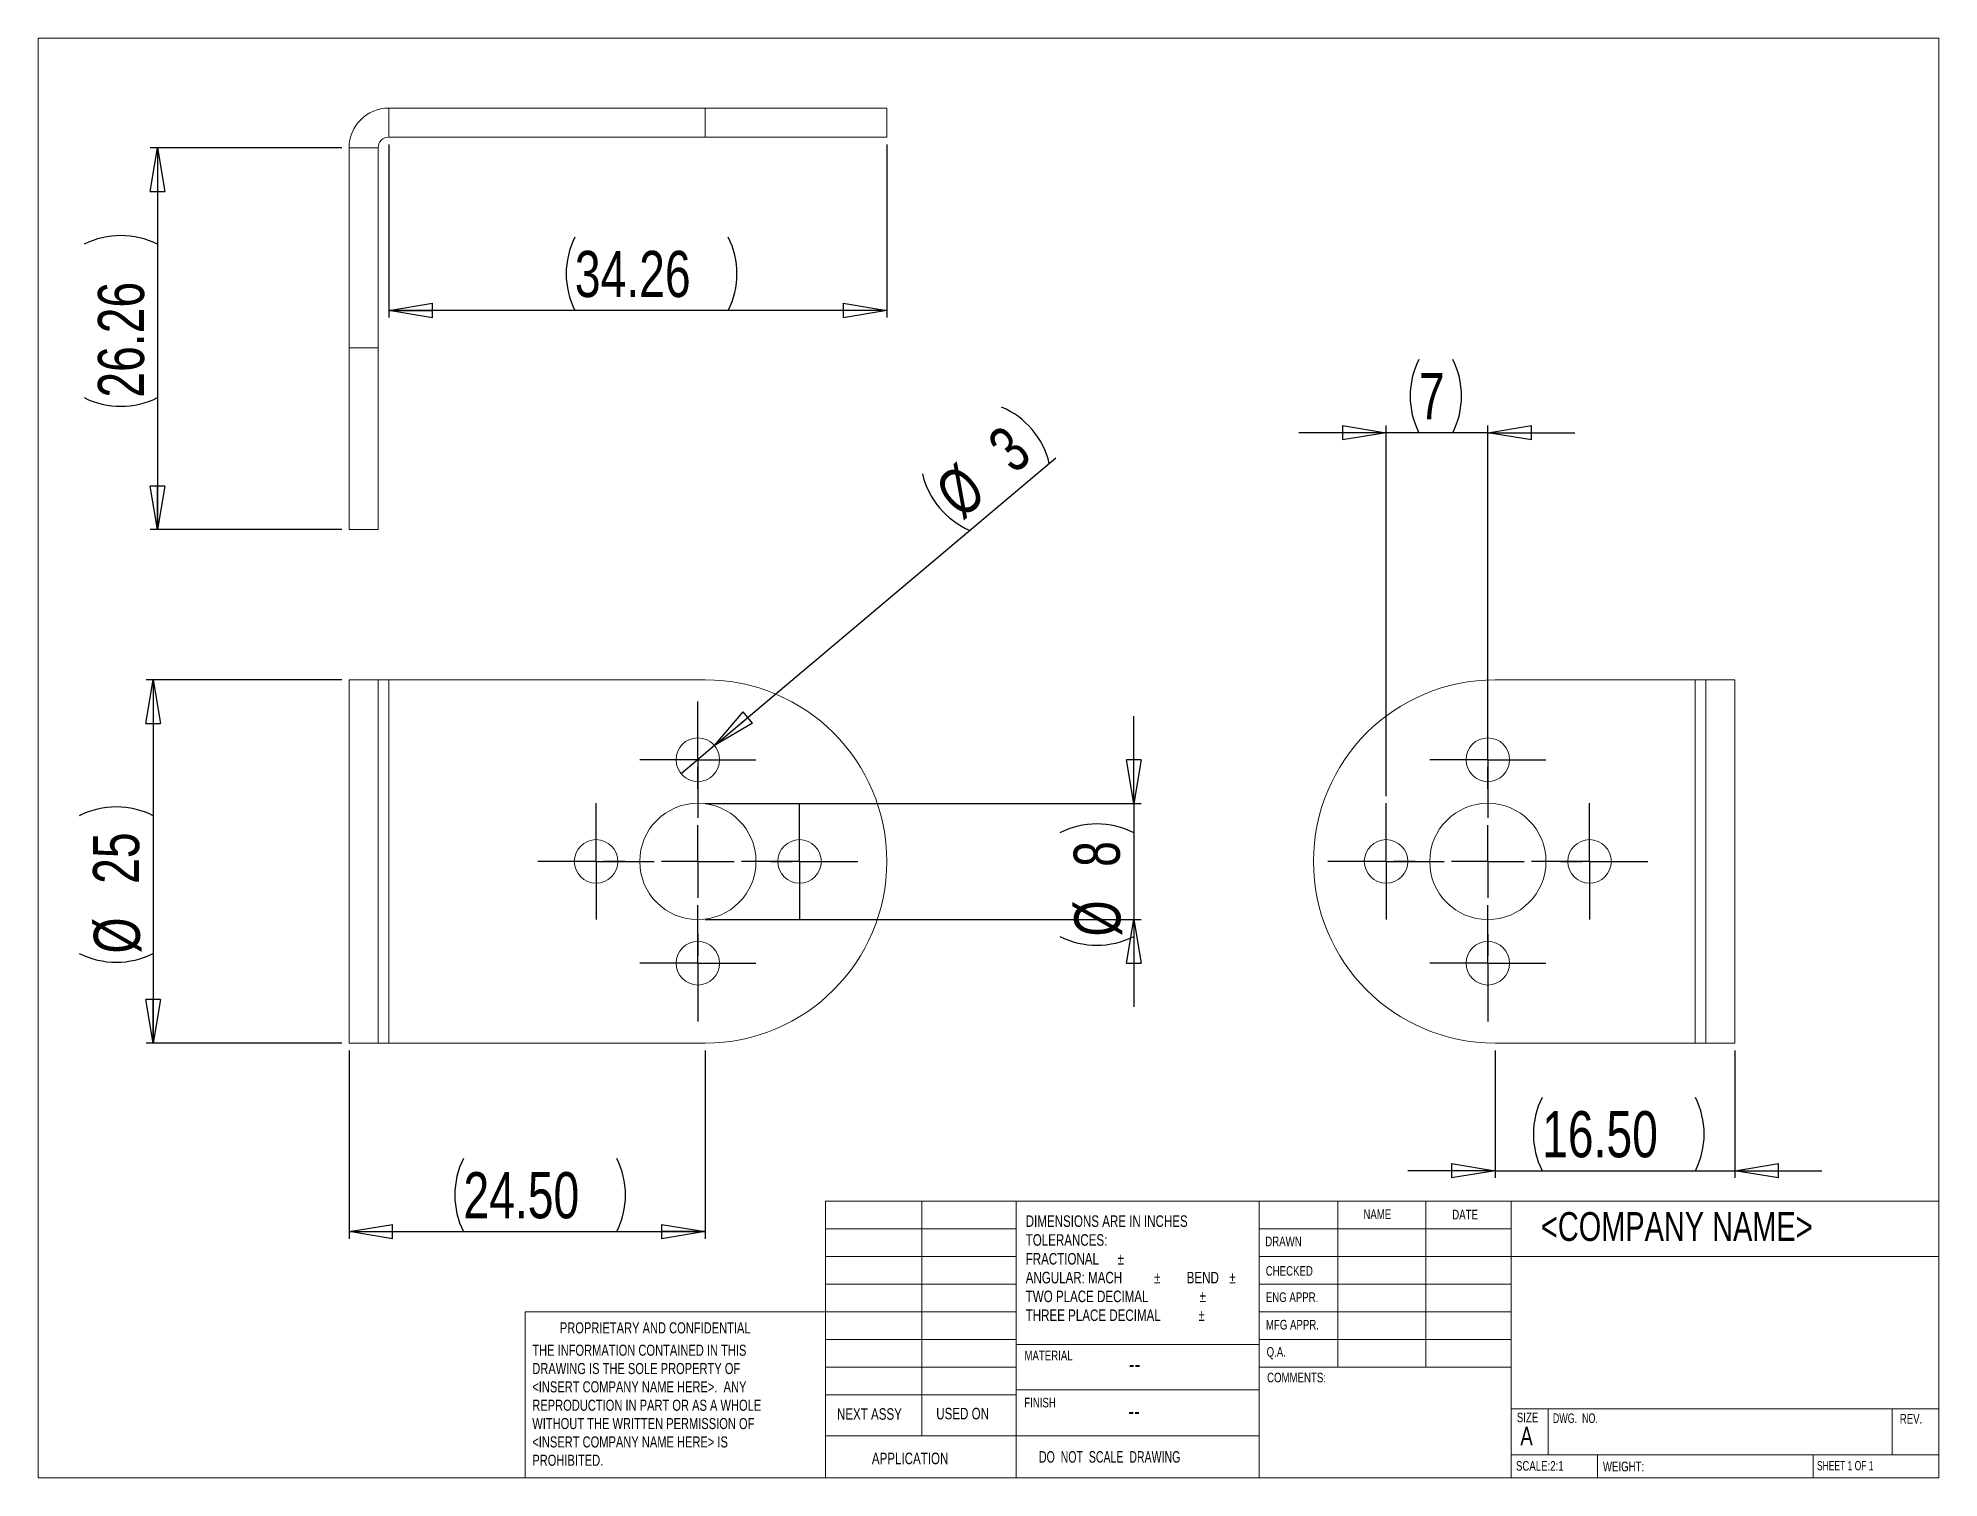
# Model space of a CAD drawing. Header units: millimetres. Extents: x 8 to 270, y 10 to 208.
import ezdxf

# ---------------------------------------------------------------- set-up
doc = ezdxf.new("R2010")
doc.units = ezdxf.units.MM
doc.layers.add('FORMAT', color=7, linetype='Continuous')
doc.styles.add('SLDTEXTSTYLE0', font='TXT', dxfattribs={"width": 0.75})
doc.styles.add('SLDTEXTSTYLE1', font='TXT', dxfattribs={"width": 0.694444})
doc.styles.add('SLDTEXTSTYLE2', font='TXT', dxfattribs={"width": 0.684783})
doc.styles.add('SLDTEXTSTYLE3', font='TXT', dxfattribs={"width": 0.6875})
doc.dimstyles.new('SLDDIMSTYLE0', dxfattribs={"dimtxt": 6.35, "dimasz": 5.9944, "dimexe": 0, "dimexo": 0.0625, "dimgap": 1.5875, "dimtad": 1, "dimlfac": 0.5, "dimrnd": 1e-09, "dimzin": 4, "dimdsep": 46, "dimtxsty": 'SLDTEXTSTYLE0', "dimblk1": 'CLOSED', "dimblk2": 'CLOSED', "dimsah": 1, "dimcen": 0.09, "dimadec": 0, "dimazin": 1, "dimtfac": 1, "dimtofl": 0, "dimtmove": 0, "dimatfit": 3, "dimldrblk": 'CLOSED', "dimfxl": 1, "dimfrac": 2, "dimtolj": 1, "dimtzin": 12, "dimarcsym": 0})
doc.dimstyles.new('SLDDIMSTYLE1', dxfattribs={"dimtxt": 6.35, "dimasz": 5.9944, "dimexe": 0, "dimexo": 0.0625, "dimgap": 1.5875, "dimtad": 1, "dimlfac": 0.5, "dimrnd": 1e-09, "dimzin": 12, "dimdsep": 46, "dimtxsty": 'SLDTEXTSTYLE0', "dimblk1": 'CLOSED', "dimblk2": 'CLOSED', "dimsah": 1, "dimcen": 0.09, "dimadec": 0, "dimazin": 3, "dimtfac": 1, "dimtofl": 0, "dimtmove": 0, "dimatfit": 3, "dimldrblk": 'CLOSED', "dimfxl": 1, "dimfrac": 2, "dimtolj": 1, "dimtzin": 12, "dimarcsym": 0})
doc.dimstyles.new('SLDDIMSTYLE2', dxfattribs={"dimtxt": 6.35, "dimasz": 5.9944, "dimexe": 0, "dimexo": 0.0625, "dimgap": 1.5875, "dimtad": 1, "dimlfac": 0.5, "dimrnd": 1e-09, "dimzin": 12, "dimdsep": 46, "dimtxsty": 'SLDTEXTSTYLE0', "dimblk1": 'NONE', "dimblk2": 'CLOSED', "dimsah": 1, "dimcen": 0, "dimadec": 0, "dimazin": 3, "dimtfac": 1, "dimtmove": 0, "dimatfit": 3, "dimldrblk": 'NONE', "dimfxl": 1, "dimfrac": 2, "dimtolj": 1, "dimtzin": 12, "dimarcsym": 0})
doc.dimstyles.new('SLDDIMSTYLE3', dxfattribs={"dimtxt": 6.35, "dimasz": 5.9944, "dimexe": 0, "dimexo": 0.0625, "dimgap": 1.5875, "dimtad": 1, "dimlfac": 0.5, "dimrnd": 1e-09, "dimzin": 12, "dimdsep": 46, "dimtxsty": 'SLDTEXTSTYLE0', "dimblk1": 'CLOSED', "dimblk2": 'CLOSED', "dimsah": 1, "dimcen": 0.09, "dimadec": 0, "dimazin": 3, "dimtfac": 1, "dimtmove": 0, "dimatfit": 0, "dimldrblk": 'CLOSED', "dimfxl": 1, "dimfrac": 2, "dimtolj": 1, "dimtzin": 12, "dimarcsym": 0})
doc.dimstyles.new('SLDDIMSTYLE4', dxfattribs={"dimtxt": 6.35, "dimasz": 5.9944, "dimexe": 0, "dimexo": 0.0625, "dimgap": 1.5875, "dimtad": 1, "dimlfac": 0.5, "dimrnd": 1e-09, "dimzin": 4, "dimdsep": 46, "dimtxsty": 'SLDTEXTSTYLE0', "dimblk1": 'CLOSED', "dimblk2": 'CLOSED', "dimsah": 1, "dimcen": 0.09, "dimadec": 0, "dimazin": 1, "dimtfac": 1, "dimtmove": 0, "dimatfit": 0, "dimldrblk": 'CLOSED', "dimfxl": 1, "dimfrac": 2, "dimtolj": 1, "dimtzin": 12, "dimarcsym": 0})

# ---------------------------------------------------------------- blocks, each defined once
blk = doc.blocks.new('SW_NOTE_0')
at = {"color": 0, "linetype": 'Continuous', "lineweight": 0, "attachment_point": 1, "style": 'SLDTEXTSTYLE0'}
for s, insert, char_height in [('DIMENSIONS ARE IN INCHES', (0, 2.05), 1.5875), ('TOLERANCES:', (0, -0.54), 1.5875), ('FRACTIONAL', (0, -3.13), 1.587), ('%%p', (12.64, -3.13), 1.587), ('ANGULAR: MACH', (0, -5.72), 1.5875), ('%%p', (17.67, -5.72), 1.587), ('BEND', (22.16, -5.72), 1.587), ('%%p', (28.03, -5.72), 1.587), ('TWO PLACE DECIMAL', (0, -8.3), 1.5875), ('%%p', (23.92, -8.3), 1.587), ('THREE PLACE DECIMAL', (0, -10.89), 1.5875), ('%%p', (23.78, -10.89), 1.587)]:
    blk.add_mtext(s, dxfattribs=dict(at, insert=insert, char_height=char_height))
blk = doc.blocks.new('SW_NOTE_1')
at = {"color": 0, "linetype": 'Continuous', "lineweight": 0, "char_height": 1.524, "attachment_point": 1, "style": 'SLDTEXTSTYLE0'}
for s, insert in [('THE INFORMATION CONTAINED IN THIS', (0, 1.96)), ('DRAWING IS THE SOLE PROPERTY OF', (0, -0.56)), ('<INSERT COMPANY NAME HERE>.  ANY', (0, -3.08)), ('REPRODUCTION IN PART OR AS A WHOLE', (0, -5.61)), ('WITHOUT THE WRITTEN PERMISSION OF', (0, -8.13)), ('<INSERT COMPANY NAME HERE> IS', (0, -10.66)), ('PROHIBITED.', (0, -13.18))]:
    blk.add_mtext(s, dxfattribs=dict(at, insert=insert))
blk = doc.blocks.new('_CLOSED')
at = {"color": 0, "linetype": 'ByBlock', "lineweight": -2}
for p, q in [((-1, 0.166667), (0, 0)), ((-1, 0.166667), (-1, -0.166667)), ((0, 0), (-1, -0.166667)), ((0, 0), (-1, 0))]:
    blk.add_line(p, q, dxfattribs=at)
blk = doc.blocks.new('_D')
at = {"layer": 'FORMAT'}
for p, q in [((51.19, 68.79), (51.19, 42.86)), ((100.19, 68.79), (100.19, 42.86)), ((51.19, 43.85), (100.19, 43.85))]:
    blk.add_line(p, q, dxfattribs=at)
for centre, start, end in [((77.01, 48.89), 153.4349, 206.5651), ((77.96, 48.89), 333.4349, 26.5651)]:
    blk.add_arc(centre, 11.27, start, end, dxfattribs=at)
at = {"layer": 'FORMAT', "xscale": 5.9944, "yscale": 5.9944, "rotation": 180}
blk.add_blockref('_CLOSED', (51.19, 43.85, -24.8), dxfattribs=at)
at = {"layer": 'FORMAT', "xscale": 5.9944, "yscale": 5.9944}
blk.add_blockref('_CLOSED', (100.19, 43.85, -24.8), dxfattribs=at)
at = {"layer": 'FORMAT', "insert": (66.93, 52.04), "char_height": 6.35, "attachment_point": 1, "style": 'SLDTEXTSTYLE0'}
blk.add_mtext('24.50', dxfattribs=at)
blk = doc.blocks.new('_D_1')
at = {"layer": 'FORMAT'}
for p, q in [((50.2, 119.78), (23.25, 119.78)), ((24.24, 119.78), (24.24, 69.78)), ((50.2, 69.78), (23.25, 69.78))]:
    blk.add_line(p, q, dxfattribs=at)
for centre, start, end in [((19.15, 90.9), 63.4349, 116.5651), ((19.15, 92.3), 243.4349, 296.5651)]:
    blk.add_arc(centre, 11.38, start, end, dxfattribs=at)
at = {"layer": 'FORMAT', "xscale": 5.9944, "yscale": 5.9944}
for p, rotation in [((24.24, 119.78, -24.8), 90), ((24.24, 69.78, -24.8), 270)]:
    blk.add_blockref('_CLOSED', p, dxfattribs=dict(at, rotation=rotation))
at = {"layer": 'FORMAT', "char_height": 6.35, "attachment_point": 1, "rotation": 90, "style": 'SLDTEXTSTYLE0'}
for s, insert in [('25', (15.95, 91.7)), ('%%c', (16.05, 82.12))]:
    blk.add_mtext(s, dxfattribs=dict(at, insert=insert))
blk = doc.blocks.new('_D_2')
at = {"layer": 'FORMAT'}
for q in [(148.46, 150.32), (96.9, 106.85)]:
    blk.add_line((101.48, 110.72), q, dxfattribs=at)
for centre, start, end in [((136.5, 146.86), 13.5712, 66.7013), ((141.15, 150.78), 193.5712, 246.7013)]:
    blk.add_arc(centre, 11.38, start, end, dxfattribs=at)
at = {"layer": 'FORMAT', "xscale": 5.9944, "yscale": 5.9944, "rotation": 220.1362979929}
blk.add_blockref('_CLOSED', (101.48, 110.72, -24.8), dxfattribs=at)
at = {"layer": 'FORMAT', "char_height": 6.35, "attachment_point": 1, "rotation": 40.1363, "style": 'SLDTEXTSTYLE0'}
for s, insert in [('3', (138.63, 152.83)), ('%%c', (131.37, 146.59))]:
    blk.add_mtext(s, dxfattribs=dict(at, insert=insert))
blk = doc.blocks.new('_NONE')
blk = doc.blocks.new('_D_3')
at = {"layer": 'FORMAT'}
for p, q in [((159.19, 102.78), (159.19, 114.77)), ((100.18, 102.78), (160.18, 102.78)), ((159.19, 102.78), (159.19, 86.78)), ((100.18, 86.78), (160.18, 86.78)), ((159.19, 86.78), (159.19, 74.79))]:
    blk.add_line(p, q, dxfattribs=at)
for centre, start, end in [((154.1, 88.56), 63.4349, 116.5651), ((154.1, 94.64), 243.4349, 296.5651)]:
    blk.add_arc(centre, 11.38, start, end, dxfattribs=at)
at = {"layer": 'FORMAT', "xscale": 5.9944, "yscale": 5.9944}
for p, rotation in [((159.19, 102.78, -24.8), 270), ((159.19, 86.78, -24.8), 90)]:
    blk.add_blockref('_CLOSED', p, dxfattribs=dict(at, rotation=rotation))
at = {"layer": 'FORMAT', "char_height": 6.35, "attachment_point": 1, "rotation": 90, "style": 'SLDTEXTSTYLE0'}
for s, insert in [('8', (150.91, 94.04)), ('%%c', (151, 84.47))]:
    blk.add_mtext(s, dxfattribs=dict(at, insert=insert))
blk = doc.blocks.new('SW_CENTERMARKSYMBOL_0')
at = {"layer": 'FORMAT', "color": 0}
for p, q in [((0, 10), (0, 13)), ((0, 0), (0, 5)), ((-10, 0), (-13, 0)), ((0, 0), (-5, 0)), ((0, 0), (0, -5)), ((0, 0), (5, 0)), ((10, 0), (13, 0)), ((0, -10), (0, -13))]:
    blk.add_line(p, q, dxfattribs=at)
blk = doc.blocks.new('SW_CENTERMARKSYMBOL_1')
at = {"layer": 'FORMAT', "color": 0}
for p, q in [((0, 5), (0, 8)), ((0, 0), (0, 5)), ((-5, 0), (-8, 0)), ((0, 0), (-5, 0)), ((0, 0), (0, -5)), ((0, 0), (5, 0)), ((5, 0), (8, 0)), ((0, -5), (0, -8))]:
    blk.add_line(p, q, dxfattribs=at)
blk = doc.blocks.new('SW_CENTERMARKSYMBOL_2')
at = {"layer": 'FORMAT', "color": 0}
for p, q in [((0, 5), (0, 8)), ((0, 0), (0, 5)), ((-5, 0), (-8, 0)), ((0, 0), (-5, 0)), ((0, 0), (0, -5)), ((0, 0), (5, 0)), ((5, 0), (8, 0)), ((0, -5), (0, -8))]:
    blk.add_line(p, q, dxfattribs=at)
blk = doc.blocks.new('SW_CENTERMARKSYMBOL_3')
at = {"layer": 'FORMAT', "color": 0}
for p, q in [((0, 5), (0, 8)), ((0, 0), (0, 5)), ((-5, 0), (-8, 0)), ((0, 0), (-5, 0)), ((0, 0), (0, -5)), ((0, 0), (5, 0)), ((5, 0), (8, 0)), ((0, -5), (0, -8))]:
    blk.add_line(p, q, dxfattribs=at)
blk = doc.blocks.new('SW_CENTERMARKSYMBOL_4')
at = {"layer": 'FORMAT', "color": 0}
for p, q in [((0, 5), (0, 8)), ((0, 0), (0, 5)), ((-5, 0), (-8, 0)), ((0, 0), (-5, 0)), ((0, 0), (0, -5)), ((0, 0), (5, 0)), ((5, 0), (8, 0)), ((0, -5), (0, -8))]:
    blk.add_line(p, q, dxfattribs=at)
blk = doc.blocks.new('_D_4')
at = {"layer": 'FORMAT'}
for p, q in [((193.91, 103.77), (193.91, 154.77)), ((207.91, 108.77), (207.91, 154.77)), ((193.91, 153.78), (181.92, 153.78)), ((207.91, 153.78), (193.91, 153.78)), ((207.91, 153.78), (219.9, 153.78))]:
    blk.add_line(p, q, dxfattribs=at)
for centre, start, end in [((208.49, 158.82), 153.4349, 206.5651), ((193.02, 158.82), 333.4349, 26.5651)]:
    blk.add_arc(centre, 11.27, start, end, dxfattribs=at)
at = {"layer": 'FORMAT', "xscale": 5.9944, "yscale": 5.9944}
blk.add_blockref('_CLOSED', (193.91, 153.78, -36.8), dxfattribs=at)
at = {"layer": 'FORMAT', "xscale": 5.9944, "yscale": 5.9944, "rotation": 180}
blk.add_blockref('_CLOSED', (207.91, 153.78, -36.8), dxfattribs=at)
at = {"layer": 'FORMAT', "insert": (198.41, 161.97), "char_height": 6.35, "attachment_point": 1, "style": 'SLDTEXTSTYLE0'}
blk.add_mtext('7', dxfattribs=at)
blk = doc.blocks.new('_D_5')
at = {"layer": 'FORMAT'}
for p, q in [((208.91, 68.79), (208.91, 51.25)), ((241.91, 68.79), (241.91, 51.25)), ((208.91, 52.24), (196.92, 52.24)), ((208.91, 52.24), (241.91, 52.24)), ((241.91, 52.24), (253.9, 52.24))]:
    blk.add_line(p, q, dxfattribs=at)
for centre, start, end in [((225.46, 57.28), 153.4349, 206.5651), ((226.41, 57.28), 333.4349, 26.5651)]:
    blk.add_arc(centre, 11.27, start, end, dxfattribs=at)
at = {"layer": 'FORMAT', "xscale": 5.9944, "yscale": 5.9944}
blk.add_blockref('_CLOSED', (208.91, 52.24, -36.8), dxfattribs=at)
at = {"layer": 'FORMAT', "xscale": 5.9944, "yscale": 5.9944, "rotation": 180}
blk.add_blockref('_CLOSED', (241.91, 52.24, -36.8), dxfattribs=at)
at = {"layer": 'FORMAT', "insert": (215.38, 60.43), "char_height": 6.35, "attachment_point": 1, "style": 'SLDTEXTSTYLE0'}
blk.add_mtext('16.50', dxfattribs=at)
blk = doc.blocks.new('SW_CENTERMARKSYMBOL_5')
at = {"layer": 'FORMAT', "color": 0}
for p, q in [((0, 10), (0, 13)), ((0, 0), (0, 5)), ((-10, 0), (-13, 0)), ((0, 0), (-5, 0)), ((0, 0), (0, -5)), ((0, 0), (5, 0)), ((10, 0), (13, 0)), ((0, -10), (0, -13))]:
    blk.add_line(p, q, dxfattribs=at)
blk = doc.blocks.new('SW_CENTERMARKSYMBOL_6')
at = {"layer": 'FORMAT', "color": 0}
for p, q in [((0, 5), (0, 8)), ((0, 0), (0, 5)), ((-5, 0), (-8, 0)), ((0, 0), (-5, 0)), ((0, 0), (0, -5)), ((0, 0), (5, 0)), ((5, 0), (8, 0)), ((0, -5), (0, -8))]:
    blk.add_line(p, q, dxfattribs=at)
blk = doc.blocks.new('SW_CENTERMARKSYMBOL_7')
at = {"layer": 'FORMAT', "color": 0}
for p, q in [((0, 5), (0, 8)), ((0, 0), (0, 5)), ((-5, 0), (-8, 0)), ((0, 0), (-5, 0)), ((0, 0), (0, -5)), ((0, 0), (5, 0)), ((5, 0), (8, 0)), ((0, -5), (0, -8))]:
    blk.add_line(p, q, dxfattribs=at)
blk = doc.blocks.new('SW_CENTERMARKSYMBOL_8')
at = {"layer": 'FORMAT', "color": 0}
for p, q in [((0, 5), (0, 8)), ((0, 0), (0, 5)), ((-5, 0), (-8, 0)), ((0, 0), (-5, 0)), ((0, 0), (0, -5)), ((0, 0), (5, 0)), ((5, 0), (8, 0)), ((0, -5), (0, -8))]:
    blk.add_line(p, q, dxfattribs=at)
blk = doc.blocks.new('SW_CENTERMARKSYMBOL_9')
at = {"layer": 'FORMAT', "color": 0}
for p, q in [((0, 5), (0, 8)), ((0, 0), (0, 5)), ((-5, 0), (-8, 0)), ((0, 0), (-5, 0)), ((0, 0), (0, -5)), ((0, 0), (5, 0)), ((5, 0), (8, 0)), ((0, -5), (0, -8))]:
    blk.add_line(p, q, dxfattribs=at)
blk = doc.blocks.new('_D_6')
at = {"layer": 'FORMAT'}
for p, q in [((50.2, 192.97), (23.83, 192.97)), ((24.82, 192.97), (24.82, 140.44)), ((50.2, 140.44), (23.83, 140.44))]:
    blk.add_line(p, q, dxfattribs=at)
for centre, start, end in [((19.78, 169.63), 63.4349, 116.5651), ((19.78, 168.68), 243.4349, 296.5651)]:
    blk.add_arc(centre, 11.27, start, end, dxfattribs=at)
at = {"layer": 'FORMAT', "xscale": 5.9944, "yscale": 5.9944}
for p, rotation in [((24.82, 192.97, 25.2), 90), ((24.82, 140.44, 25.2), 270)]:
    blk.add_blockref('_CLOSED', p, dxfattribs=dict(at, rotation=rotation))
at = {"layer": 'FORMAT', "insert": (16.63, 158.6), "char_height": 6.35, "attachment_point": 1, "rotation": 90, "style": 'SLDTEXTSTYLE0'}
blk.add_mtext('26.26', dxfattribs=at)
blk = doc.blocks.new('_D_7')
at = {"layer": 'FORMAT'}
for p, q in [((56.66, 193.45), (56.66, 169.61)), ((125.19, 193.45), (125.19, 169.61)), ((125.19, 170.6), (56.66, 170.6))]:
    blk.add_line(p, q, dxfattribs=at)
for centre, start, end in [((92.34, 175.64), 153.4349, 206.5651), ((93.3, 175.64), 333.4349, 26.5651)]:
    blk.add_arc(centre, 11.27, start, end, dxfattribs=at)
at = {"layer": 'FORMAT', "xscale": 5.9944, "yscale": 5.9944, "rotation": 180}
blk.add_blockref('_CLOSED', (56.66, 170.6, 25.2), dxfattribs=at)
at = {"layer": 'FORMAT', "xscale": 5.9944, "yscale": 5.9944}
blk.add_blockref('_CLOSED', (125.19, 170.6, 25.2), dxfattribs=at)
at = {"layer": 'FORMAT', "insert": (82.26, 178.79), "char_height": 6.35, "attachment_point": 1, "style": 'SLDTEXTSTYLE0'}
blk.add_mtext('34.26', dxfattribs=at)

msp = doc.modelspace()

# ---------------------------------------------------------------- linework, layer by layer
at = {"color": 8, "linetype": 'Continuous', "lineweight": 0}
for p, q in [((8.38, 208.079), (270, 208.079)), ((8.38, 208.079), (8.38, 9.959)), ((270, 9.959), (270, 208.079)), ((116.775, 9.959), (116.775, 48.059)), ((116.775, 48.059), (143, 48.059)), ((130.027, 48.059), (130.027, 15.736)), ((143, 9.959), (143, 48.059)), ((143, 48.059), (270, 48.059)), ((176.452, 48.059), (176.452, 9.959)), ((187.285, 48.059), (187.285, 25.199)), ((199.377, 48.059), (199.377, 25.199)), ((211.114, 48.059), (211.114, 9.959)), ((116.775, 44.249), (143, 44.249)), ((176.452, 44.249), (211.114, 44.249)), ((116.775, 40.439), (143, 40.439)), ((176.452, 40.439), (270, 40.439)), ((116.775, 36.629), (143, 36.629)), ((176.452, 36.629), (211.114, 36.629)), ((116.775, 32.819), (75.44, 32.819)), ((75.44, 32.819), (75.44, 9.959)), ((116.775, 32.819), (143, 32.819)), ((176.452, 32.819), (211.114, 32.819)), ((116.775, 29.009), (143, 29.009)), ((176.452, 29.009), (211.114, 29.009)), ((176.452, 28.314), (143, 28.314)), ((116.775, 25.199), (143, 25.199)), ((176.452, 25.199), (211.114, 25.199)), ((116.775, 21.389), (143, 21.389)), ((143, 22.086), (176.452, 22.086)), ((211.114, 19.484), (270, 19.484)), ((216.212, 19.484), (216.212, 13.134)), ((263.57, 19.484), (263.57, 13.134)), ((143, 15.736), (116.775, 15.736)), ((143, 15.736), (176.452, 15.736)), ((211.114, 13.134), (270, 13.134)), ((222.99, 13.134), (222.99, 9.959)), ((252.694, 13.134), (252.694, 9.959)), ((270, 9.959), (8.38, 9.959))]:
    msp.add_line(p, q, dxfattribs=at)
at = {"color": 7, "linetype": 'Continuous', "lineweight": 15}
for p, q in [((100.19, 198.443), (56.664, 198.443)), ((56.664, 194.443), (56.664, 198.443)), ((100.19, 198.443), (100.19, 194.443)), ((125.19, 198.443), (100.19, 198.443)), ((125.19, 194.443), (125.19, 198.443)), ((100.19, 194.443), (56.664, 194.443)), ((125.19, 194.443), (100.19, 194.443)), ((55.19, 192.97), (51.19, 192.97)), ((51.19, 192.97), (51.19, 165.443)), ((55.19, 192.97), (55.19, 165.443)), ((55.19, 165.443), (51.19, 165.443)), ((51.19, 165.443), (51.19, 140.443)), ((55.19, 165.443), (55.19, 140.443)), ((51.19, 140.443), (55.19, 140.443)), ((51.19, 119.783), (51.19, 69.783)), ((55.19, 119.783), (51.19, 119.783)), ((55.19, 119.783), (55.19, 69.783)), ((56.664, 119.783), (55.19, 119.783)), ((56.664, 69.783), (56.664, 119.783)), ((100.19, 119.783), (56.664, 119.783)), ((236.44, 119.783), (208.913, 119.783)), ((236.44, 119.783), (236.44, 69.783)), ((237.913, 119.783), (236.44, 119.783)), ((241.913, 119.783), (237.913, 119.783)), ((237.913, 69.783), (237.913, 119.783)), ((241.913, 69.783), (241.913, 119.783)), ((55.19, 69.783), (51.19, 69.783)), ((55.19, 69.783), (56.664, 69.783)), ((56.664, 69.783), (100.19, 69.783)), ((208.913, 69.783), (236.44, 69.783)), ((236.44, 69.783), (237.913, 69.783)), ((241.913, 69.783), (237.913, 69.783))]:
    msp.add_line(p, q, dxfattribs=at)
for centre, radius in [((99.19, 108.783), 3), ((207.913, 108.783), 3), ((99.19, 94.783), 8), ((207.913, 94.783), 8), ((85.19, 94.783), 3), ((113.19, 94.783), 3), ((193.913, 94.783), 3), ((221.913, 94.783), 3), ((99.19, 80.783), 3), ((207.913, 80.783), 3)]:
    msp.add_circle(centre, radius, dxfattribs=at)
for centre, radius, start, end in [((56.664, 192.97), 5.473, 90, 180), ((56.664, 192.97), 1.473, 90, 180), ((100.19, 94.783), 25, 270, 90), ((208.913, 94.783), 25, 90, 270)]:
    msp.add_arc(centre, radius, start, end, dxfattribs=at)

# ---------------------------------------------------------------- block references
at = {"color": 8, "linetype": 'Continuous', "lineweight": 0}
for name, p in [('SW_NOTE_0', (144.312, 44.039)), ('SW_NOTE_1', (76.405, 26.339))]:
    msp.add_blockref(name, p, dxfattribs=at)
at = {"layer": 'FORMAT'}
for name, p in [('SW_CENTERMARKSYMBOL_4', (99.19, 108.783)), ('SW_CENTERMARKSYMBOL_9', (207.913, 108.783)), ('SW_CENTERMARKSYMBOL_0', (99.19, 94.783)), ('SW_CENTERMARKSYMBOL_5', (207.913, 94.783)), ('SW_CENTERMARKSYMBOL_1', (85.19, 94.783)), ('SW_CENTERMARKSYMBOL_2', (113.19, 94.783)), ('SW_CENTERMARKSYMBOL_6', (193.913, 94.783)), ('SW_CENTERMARKSYMBOL_7', (221.913, 94.783)), ('SW_CENTERMARKSYMBOL_3', (99.19, 80.783)), ('SW_CENTERMARKSYMBOL_8', (207.913, 80.783))]:
    msp.add_blockref(name, p, dxfattribs=at)

# ---------------------------------------------------------------- texts
at = {"color": 8, "linetype": 'Continuous', "lineweight": 0, "attachment_point": 1}
for s, insert, char_height, style in [('NAME', (190.783, 46.911), 1.3229, 'SLDTEXTSTYLE0'), ('DATE', (203.011, 46.86), 1.3229, 'SLDTEXTSTYLE0'), ('<COMPANY NAME>', (215.225, 46.539), 3.96875, 'SLDTEXTSTYLE0'), ('DRAWN', (177.284, 43.166), 1.3229, 'SLDTEXTSTYLE0'), ('CHECKED', (177.345, 39.108), 1.3229, 'SLDTEXTSTYLE0'), ('ENG APPR.', (177.358, 35.491), 1.3229, 'SLDTEXTSTYLE0'), ('PROPRIETARY AND CONFIDENTIAL', (80.202, 31.372), 1.524, 'SLDTEXTSTYLE0'), ('MFG APPR.', (177.37, 31.709), 1.3229, 'SLDTEXTSTYLE0'), ('MATERIAL', (144.138, 27.469), 1.3229, 'SLDTEXTSTYLE0'), ('Q.A.', (177.468, 27.966), 1.3229, 'SLDTEXTSTYLE0'), ('--', (158.494, 26.814), 2.3813, 'SLDTEXTSTYLE0'), ('COMMENTS:', (177.53, 24.437), 1.3229, 'SLDTEXTSTYLE0'), ('FINISH', (144.108, 20.99), 1.3229, 'SLDTEXTSTYLE0'), ('NEXT ASSY', (118.333, 19.554), 1.5875, 'SLDTEXTSTYLE0'), ('USED ON', (132.002, 19.608), 1.5875, 'SLDTEXTSTYLE0'), ('--', (158.43, 20.377), 2.3813, 'SLDTEXTSTYLE0'), ('SIZE', (211.902, 18.948), 1.3229, 'SLDTEXTSTYLE0'), ('DWG.  NO.', (216.854, 18.844), 1.3229, 'SLDTEXTSTYLE1'), ('REV.', (264.605, 18.765), 1.3229, 'SLDTEXTSTYLE0'), ('A', (212.391, 16.996), 2.54, 'SLDTEXTSTYLE0'), ('APPLICATION', (123.137, 13.442), 1.5875, 'SLDTEXTSTYLE0'), ('DO  NOT  SCALE  DRAWING', (146.134, 13.653), 1.5875, 'SLDTEXTSTYLE2'), ('SCALE:2:1', (211.779, 12.288), 1.3229, 'SLDTEXTSTYLE0'), ('WEIGHT:', (223.748, 12.198), 1.3229, 'SLDTEXTSTYLE0'), ('SHEET 1 OF 1', (253.207, 12.293), 1.27, 'SLDTEXTSTYLE3')]:
    msp.add_mtext(s, dxfattribs=dict(at, insert=insert, char_height=char_height, style=style))

# ---------------------------------------------------------------- dimensions: what is measured, and where the dimension line sits
at = {"layer": 'FORMAT'}
for base, p1, p2, dimstyle, picture, middle in [((56.664, 170.601), (125.19, 194.443), (56.664, 194.443), 'SLDDIMSTYLE1', '_D_7', (92.82, 170.601)), ((193.913, 153.783), (207.913, 107.783), (193.913, 102.783), 'SLDDIMSTYLE3', '_D_4', (200.759, 153.783)), ((100.19, 43.852), (51.19, 69.783), (100.19, 69.783), 'SLDDIMSTYLE0', '_D', (77.483, 43.852)), ((241.913, 52.244), (208.913, 69.783), (241.913, 69.783), 'SLDDIMSTYLE4', '_D_5', (225.935, 52.244))]:
    dim = msp.add_linear_dim(base=base, p1=p1, p2=p2, text='(<>)', dimstyle=dimstyle, dxfattribs=at)
    dim.commit()
    dim.dimension.update_dxf_attribs({"geometry": picture, "text_midpoint": middle, "dimtype": 160})
for base, p1, p2, text, dimstyle, picture, middle in [((24.816, 140.443), (51.19, 192.97), (51.19, 140.443), '(<>)', 'SLDDIMSTYLE1', '_D_6', (24.816, 169.154)), ((24.237, 69.783), (51.19, 119.783), (51.19, 69.783), '(%%c<>)', 'SLDDIMSTYLE1', '_D_1', (24.237, 91.6)), ((159.19, 86.783), (99.19, 102.783), (99.19, 86.783), '(%%c<>)', 'SLDDIMSTYLE3', '_D_3', (159.19, 91.6))]:
    dim = msp.add_linear_dim(base=base, p1=p1, p2=p2, angle=90, text=text, dimstyle=dimstyle, dxfattribs=at)
    dim.commit()
    dim.dimension.update_dxf_attribs({"geometry": picture, "text_midpoint": middle, "dimtype": 160})
dim = msp.add_diameter_dim_2p(p1=(96.897, 106.849), p2=(101.484, 110.717), text='(<>)', dimstyle='SLDDIMSTYLE2', dxfattribs=at)
dim.commit()
dim.dimension.update_dxf_attribs({"geometry": '_D_2', "text_midpoint": (142.304, 145.135), "dimtype": 163})

doc.saveas('drawing.dxf')
